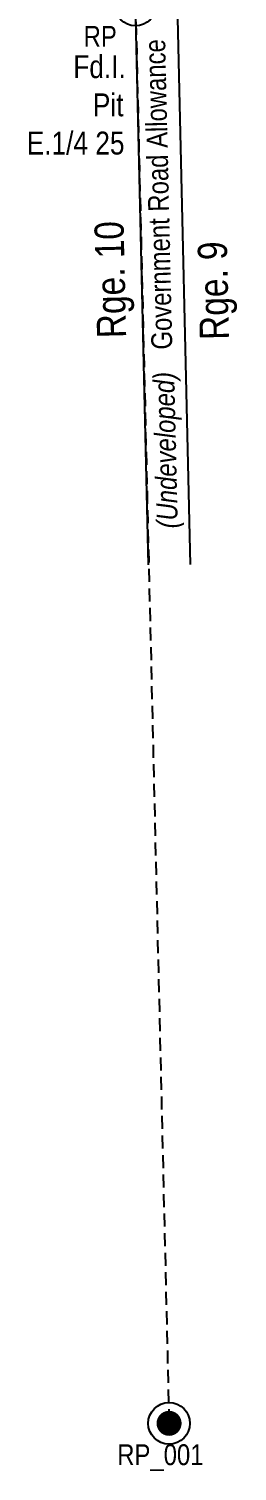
# Model space of a CAD drawing. Extents: x 611681 to 614275, y 5882844 to 5885656.
# Drawn here: x 612579 to 612679, y 5882844 to 5883536 of the extents above; entities that cross this region are included whole.
import ezdxf
from ezdxf.enums import TextEntityAlignment as Align

# ---------------------------------------------------------------- set-up
doc = ezdxf.new("R2010")
doc.units = 0
doc.header["$LTSCALE"] = 5
doc.linetypes.add('foc-TRAV', pattern=[1.875, 1.25, -0.625])
for name, color, linetype in [('35', 37, 'Continuous'), ('D-TXT', 6, 'Continuous'), ('L-MON', 1, 'Continuous'), ('L-ROAD-T', 7, 'Continuous'), ('L-SEC', 7, 'Continuous'), ('P-TRAV', 4, 'foc-TRAV')]:
    doc.layers.add(name, color=color, linetype=linetype)
doc.layers.add('T-TEXT', color=48, linetype='Continuous', lineweight=18)
doc.styles.add('100L', font='ARIALN.TTF', dxfattribs={"height": 11})
doc.styles.add('80', font='ARIALN.TTF', dxfattribs={"height": 10})
doc.styles.add('80L', font='ARIALN.TTF', dxfattribs={"height": 10})
doc.styles.add('80LS', font='ARIALNI.TTF', dxfattribs={"height": 10})

# ---------------------------------------------------------------- blocks, each defined once
blk = doc.blocks.new('*U529')
at = {"layer": '35', "color": 3}
blk.add_circle((0, 0), 10, dxfattribs=at)
at = {"layer": '35', "color": 3, "style": '80'}
blk.add_attdef('RP_001', (-24.86, -20.06), '', height=10, dxfattribs=at)
blk = doc.blocks.new('fdia')
at = {"color": 255, "const_width": 1}
blk.add_lwpolyline([(-0.5, 0, 1), (0.5, 0, 1)], format="xyb", close=True, dxfattribs=at)
blk = doc.blocks.new('Fdiaa')
blk.add_blockref('fdia', (0, 0))
blk = doc.blocks.new('fdib')
at = {"color": 1, "const_width": 1.6}
blk.add_lwpolyline([(-0.4, 0, 1), (0.4, 0, 1)], format="xyb", close=True, dxfattribs=at)
at = {"color": 1}
blk.add_circle((0, 0), 0.8, dxfattribs=at)
blk = doc.blocks.new('Fdibb')
blk.add_blockref('fdib', (0, 0))
blk = doc.blocks.new('fdicc')
for name in ['Fdibb', 'Fdiaa']:
    blk.add_blockref(name, (0, 0))
blk = doc.blocks.new('FDI')
blk.add_blockref('fdicc', (0, 0))

msp = doc.modelspace()

# ---------------------------------------------------------------- linework, layer by layer
at = {"layer": '35', "color": 3}
msp.add_circle((612646.1, 5882866.62), 9.996, dxfattribs=at)
at = {"layer": 'L-SEC'}
for p, q in [((612636.248, 5883278.53), (612629.977, 5883547.055)), ((612656.372, 5883278.601), (612650.091, 5883547.525))]:
    msp.add_line(p, q, dxfattribs=at)
at = {"layer": 'P-TRAV'}
msp.add_line((612627.092, 5883670.149), (612646.1, 5882866.62), dxfattribs=at)

# ---------------------------------------------------------------- block references
at = {"layer": '35', "xscale": 4.998079999999999, "yscale": 4.998079999999999, "zscale": 4.998079999999999}
msp.add_blockref('FDI', (612646.1, 5882866.62), dxfattribs=at)
at = {"layer": 'L-MON', "xscale": 0.99961595, "yscale": 0.99961595, "zscale": 0.99961595}
msp.add_blockref('*U529', (612629.977, 5883547.055), dxfattribs=at).add_auto_attribs({'RP_001': 'RP'})

# ---------------------------------------------------------------- texts
at = {"layer": '35', "color": 3, "style": '80'}
msp.add_attdef('RP_001', (612621.246, 5882846.569), 'RP', height=9.9962, dxfattribs=at)
at = {"layer": 'D-TXT', "color": 3, "char_height": 13.9946, "attachment_point": 1, "rotation": 91.337877, "style": '80L'}
for s, width, insert in [('Rge. 10', 73.75526, (612611.568, 5883387.028)), ('Rge. 9', 63.86109, (612660.895, 5883386.212))]:
    msp.add_mtext_dynamic_manual_height_columns(s, width=width, gutter_width=47.5, heights=[0], dxfattribs=dict(at, insert=insert))
at = {"layer": 'L-MON', "insert": (612576.697, 5883522.951), "char_height": 10.99572, "attachment_point": 1, "style": '100L'}
msp.add_mtext_dynamic_manual_height_columns('\\pi23.444;Fd.I.\\P\\pi32.857;Pit\\P\\pi1.1075;E.1/4 25', width=46.5155, gutter_width=55, heights=[0], dxfattribs=at)
at = {"layer": 'L-ROAD-T', "style": '80L'}
msp.add_text('Government Road Allowance', height=9.99616, rotation=91.337877, dxfattribs=at).set_placement((612640.937, 5883456.157), align=Align.MIDDLE_CENTER)
at = {"layer": 'T-TEXT', "style": '80LS'}
msp.add_text('(Undeveloped)', height=9.99616, rotation=91.337877, dxfattribs=at).set_placement((612644.43, 5883333.46), align=Align.MIDDLE_CENTER)

doc.saveas('drawing.dxf')
